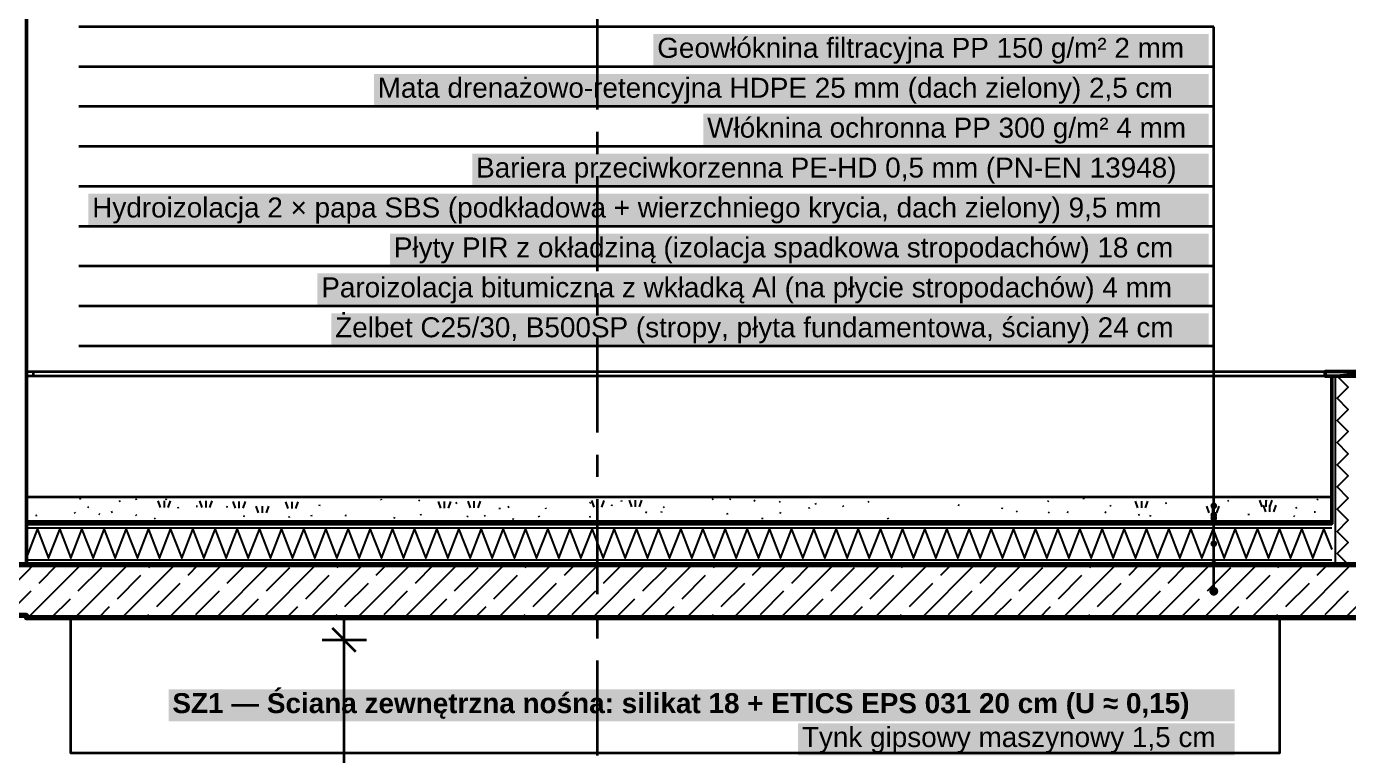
# Model space of a CAD drawing. Header units: metres. Extents: x -5.3 to 21.3, y -2 to 11.9.
# Drawn here: x 12.3 to 18.26, y 2.14 to 5.43 of the extents above; entities that cross this region are included whole.
import ezdxf

# ---------------------------------------------------------------- set-up
doc = ezdxf.new("R2010")
doc.units = ezdxf.units.M
for name, pattern in [('HYDRO_OKNA', [4.5, 1.5, -3]), ('KRESKOWA_3_1', [4, 3, -1]), ('PUNKTOWA', [10.5, 8.4, -1.05, 0, -1.05])]:
    doc.linetypes.add(name, pattern=pattern)
for name, color, linetype, lineweight in [('A-IZOL-WODNA', 5, 'Continuous', 100), ('A-KRESKOWANIE', 8, 'Continuous', 18), ('A-MASKA', 7, 'Continuous', 18), ('A-OPISY', 2, 'Continuous', 25), ('A-OSIE', 1, 'PUNKTOWA', 25), ('A-SCIANY-IZOL', 4, 'Continuous', 35), ('A-STROPY', 7, 'Continuous', 50), ('A-WARSTWY', 8, 'Continuous', 25), ('A-WIDOK', 7, 'Continuous', 25), ('A-WYMIARY', 1, 'Continuous', 25)]:
    doc.layers.add(name, color=color, linetype=linetype, lineweight=lineweight)
doc.styles.add('PL_ARIAL', font='arial.ttf')
doc.styles.add('PL_ARIAL_B', font='arialbd.ttf')

msp = doc.modelspace()

# ---------------------------------------------------------------- hatches: boundary and pattern name
at = {"layer": 'A-MASKA', "true_color": 0xffffff}
for points in [[(15.1264, 5.2477), (17.6309, 5.2477), (17.6309, 5.3925), (15.1264, 5.3925)], [(13.8662, 5.0677), (17.6309, 5.0677), (17.6309, 5.2125), (13.8662, 5.2125)], [(15.3517, 4.8877), (17.6309, 4.8877), (17.6309, 5.0325), (15.3517, 5.0325)], [(14.3099, 4.7077), (17.6309, 4.7077), (17.6309, 4.8525), (14.3099, 4.8525)], [(12.5789, 4.5277), (17.6309, 4.5277), (17.6309, 4.6725), (12.5789, 4.6725)], [(13.9388, 4.3477), (17.6309, 4.3477), (17.6309, 4.4925), (13.9388, 4.4925)], [(13.6117, 4.1677), (17.6309, 4.1677), (17.6309, 4.3125), (13.6117, 4.3125)], [(13.6744, 3.9877), (17.6309, 3.9877), (17.6309, 4.1325), (13.6744, 4.1325)], [(12.9404, 2.2932), (17.7475, 2.2932), (17.7475, 2.438), (12.9404, 2.438)], [(15.7787, 2.1402), (17.7475, 2.1402), (17.7475, 2.285), (15.7787, 2.285)]]:
    msp.add_hatch(color=7, dxfattribs=at).paths.add_polyline_path(points)
at = {"layer": 'A-OPISY', "true_color": 0x000000}
for points in [[(17.6684, 3.265), (17.6679, 3.2689), (17.6664, 3.2725), (17.664, 3.2756), (17.6609, 3.278), (17.6573, 3.2795), (17.6534, 3.28), (17.6495, 3.2795), (17.6459, 3.278), (17.6428, 3.2756), (17.6404, 3.2725), (17.6389, 3.2689), (17.6384, 3.265), (17.6389, 3.2611), (17.6404, 3.2575), (17.6428, 3.2544), (17.6459, 3.252), (17.6495, 3.2505), (17.6534, 3.25), (17.6573, 3.2505), (17.6609, 3.252), (17.664, 3.2544), (17.6664, 3.2575), (17.6679, 3.2611)], [(17.6684, 3.224), (17.6679, 3.2279), (17.6664, 3.2315), (17.664, 3.2346), (17.6609, 3.237), (17.6573, 3.2385), (17.6534, 3.239), (17.6495, 3.2385), (17.6459, 3.237), (17.6428, 3.2346), (17.6404, 3.2315), (17.6389, 3.2279), (17.6384, 3.224), (17.6389, 3.2201), (17.6404, 3.2165), (17.6428, 3.2134), (17.6459, 3.211), (17.6495, 3.2095), (17.6534, 3.209), (17.6573, 3.2095), (17.6609, 3.211), (17.664, 3.2134), (17.6664, 3.2165), (17.6679, 3.2201)], [(17.6684, 3.2105), (17.6679, 3.2144), (17.6664, 3.218), (17.664, 3.2211), (17.6609, 3.2235), (17.6573, 3.225), (17.6534, 3.2255), (17.6495, 3.225), (17.6459, 3.2235), (17.6428, 3.2211), (17.6404, 3.218), (17.6389, 3.2144), (17.6384, 3.2105), (17.6389, 3.2066), (17.6404, 3.203), (17.6428, 3.1999), (17.6459, 3.1975), (17.6495, 3.196), (17.6534, 3.1955), (17.6573, 3.196), (17.6609, 3.1975), (17.664, 3.1999), (17.6664, 3.203), (17.6679, 3.2066)], [(17.6684, 3.196), (17.6679, 3.1999), (17.6664, 3.2035), (17.664, 3.2066), (17.6609, 3.209), (17.6573, 3.2105), (17.6534, 3.211), (17.6495, 3.2105), (17.6459, 3.209), (17.6428, 3.2066), (17.6404, 3.2035), (17.6389, 3.1999), (17.6384, 3.196), (17.6389, 3.1921), (17.6404, 3.1885), (17.6428, 3.1854), (17.6459, 3.183), (17.6495, 3.1815), (17.6534, 3.181), (17.6573, 3.1815), (17.6609, 3.183), (17.664, 3.1854), (17.6664, 3.1885), (17.6679, 3.1921)], [(17.6684, 3.1938), (17.6679, 3.1976), (17.6664, 3.2013), (17.664, 3.2044), (17.6609, 3.2067), (17.6573, 3.2082), (17.6534, 3.2088), (17.6495, 3.2082), (17.6459, 3.2067), (17.6428, 3.2044), (17.6404, 3.2013), (17.6389, 3.1976), (17.6384, 3.1938), (17.6389, 3.1899), (17.6404, 3.1863), (17.6428, 3.1831), (17.6459, 3.1808), (17.6495, 3.1793), (17.6534, 3.1788), (17.6573, 3.1793), (17.6609, 3.1808), (17.664, 3.1831), (17.6664, 3.1863), (17.6679, 3.1899)], [(17.6684, 3.1888), (17.6679, 3.1926), (17.6664, 3.1963), (17.664, 3.1994), (17.6609, 3.2017), (17.6573, 3.2032), (17.6534, 3.2038), (17.6495, 3.2032), (17.6459, 3.2017), (17.6428, 3.1994), (17.6404, 3.1963), (17.6389, 3.1926), (17.6384, 3.1888), (17.6389, 3.1849), (17.6404, 3.1813), (17.6428, 3.1781), (17.6459, 3.1758), (17.6495, 3.1743), (17.6534, 3.1738), (17.6573, 3.1743), (17.6609, 3.1758), (17.664, 3.1781), (17.6664, 3.1813), (17.6679, 3.1849)], [(17.6684, 3.094), (17.6679, 3.0979), (17.6664, 3.1015), (17.664, 3.1046), (17.6609, 3.107), (17.6573, 3.1085), (17.6534, 3.109), (17.6495, 3.1085), (17.6459, 3.107), (17.6428, 3.1046), (17.6404, 3.1015), (17.6389, 3.0979), (17.6384, 3.094), (17.6389, 3.0901), (17.6404, 3.0865), (17.6428, 3.0834), (17.6459, 3.081), (17.6495, 3.0795), (17.6534, 3.079), (17.6573, 3.0795), (17.6609, 3.081), (17.664, 3.0834), (17.6664, 3.0865), (17.6679, 3.0901)], [(17.6684, 3.002), (17.6679, 3.0059), (17.6664, 3.0095), (17.664, 3.0126), (17.6609, 3.015), (17.6573, 3.0165), (17.6534, 3.017), (17.6495, 3.0165), (17.6459, 3.015), (17.6428, 3.0126), (17.6404, 3.0095), (17.6389, 3.0059), (17.6384, 3.002), (17.6389, 2.9981), (17.6404, 2.9945), (17.6428, 2.9914), (17.6459, 2.989), (17.6495, 2.9875), (17.6534, 2.987), (17.6573, 2.9875), (17.6609, 2.989), (17.664, 2.9914), (17.6664, 2.9945), (17.6679, 2.9981)], [(17.6734, 2.88), (17.6727, 2.8852), (17.6707, 2.89), (17.6676, 2.8941), (17.6634, 2.8973), (17.6586, 2.8993), (17.6534, 2.9), (17.6482, 2.8993), (17.6434, 2.8973), (17.6393, 2.8941), (17.6361, 2.89), (17.6341, 2.8852), (17.6334, 2.88), (17.6341, 2.8748), (17.6361, 2.87), (17.6393, 2.8659), (17.6434, 2.8627), (17.6482, 2.8607), (17.6534, 2.86), (17.6586, 2.8607), (17.6634, 2.8627), (17.6676, 2.8659), (17.6707, 2.87), (17.6727, 2.8748)]]:
    msp.add_hatch(color=7, dxfattribs=at).paths.add_polyline_path(points)

# ---------------------------------------------------------------- linework, layer by layer
at = {"layer": 'A-IZOL-WODNA', "lineweight": 100, "ltscale": 0.05, "true_color": 0x000000}
msp.add_lwpolyline([(12.3, 3.1888), (18.185, 3.1888)], dxfattribs=at)
at = {"layer": 'A-IZOL-WODNA', "linetype": 'HYDRO_OKNA', "lineweight": 50, "ltscale": 0.05, "true_color": 0xffffff, "flags": 128}
msp.add_lwpolyline([(12.3, 3.1888), (18.185, 3.1888)], dxfattribs=at)
at = {"layer": 'A-IZOL-WODNA', "linetype": 'KRESKOWA_3_1', "lineweight": 35, "ltscale": 0.05, "flags": 128}
msp.add_lwpolyline([(12.3, 3.002), (18.185, 3.002)], dxfattribs=at)
at = {"layer": 'A-KRESKOWANIE', "lineweight": 25, "ltscale": 0.05}
for points in [[(18.1625, 3.85), (18.1625, 3.85), (18.3745, 3.87)], [(18.2025, 3), (18.2025, 3.85)], [(18.26, 3), (18.21, 3.05), (18.26, 3.1), (18.21, 3.15), (18.26, 3.2), (18.21, 3.25), (18.26, 3.3), (18.21, 3.35), (18.26, 3.4), (18.21, 3.45), (18.26, 3.5), (18.21, 3.55), (18.26, 3.6), (18.21, 3.65), (18.26, 3.7), (18.21, 3.75), (18.26, 3.8), (18.21, 3.85), (18.21, 3.85)], [(12.5393, 3.2972), (12.5448, 3.2996)], [(12.7183, 3.2855), (12.7241, 3.287)], [(12.7967, 3.2907), (12.795, 3.2965)], [(12.9041, 3.2568), (12.8936, 3.2868)], [(12.9216, 3.2568), (12.9216, 3.2868)], [(12.9301, 3.2918), (12.9319, 3.2975)], [(12.9391, 3.2568), (12.9496, 3.2868)], [(13.092, 3.2572), (13.0815, 3.2872)], [(13.1095, 3.2572), (13.1095, 3.2872)], [(13.127, 3.2572), (13.1375, 3.2872)], [(13.242, 3.2538), (13.2315, 3.2838)], [(13.2595, 3.2538), (13.2595, 3.2838)], [(13.277, 3.2538), (13.2875, 3.2838)], [(13.4799, 3.2533), (13.4694, 3.2833)], [(13.4974, 3.2533), (13.4974, 3.2833)], [(13.5149, 3.2533), (13.5254, 3.2833)], [(13.9013, 3.2899), (13.8987, 3.2953)], [(14.0694, 3.2873), (14.0732, 3.2919)], [(14.1677, 3.2547), (14.1572, 3.2847)], [(14.1852, 3.2547), (14.1852, 3.2847)], [(14.2027, 3.2547), (14.2132, 3.2847)], [(14.2364, 3.276), (14.2414, 3.2794)], [(14.3017, 3.2566), (14.2912, 3.2866)], [(14.3192, 3.2566), (14.3192, 3.2866)], [(14.3367, 3.2566), (14.3472, 3.2866)], [(14.8404, 3.2766), (14.8436, 3.2817)], [(14.8592, 3.2595), (14.8487, 3.2895)], [(14.8767, 3.2595), (14.8767, 3.2895)], [(14.8942, 3.2595), (14.9047, 3.2895)], [(14.9825, 3.2841), (14.9841, 3.2899)], [(15.0291, 3.2599), (15.0186, 3.2899)], [(15.0466, 3.2599), (15.0466, 3.2899)], [(15.0641, 3.2599), (15.0746, 3.2899)], [(15.3923, 3.2943), (15.398, 3.2962)], [(15.4711, 3.2928), (15.4749, 3.2974)], [(15.5849, 3.2862), (15.5794, 3.2886)], [(15.6991, 3.2793), (15.6951, 3.2839)], [(16.0949, 3.2811), (16.0988, 3.2857)], [(16.9044, 3.2846), (16.9085, 3.289)], [(17.0681, 3.2952), (17.0675, 3.3012)], [(17.3112, 3.2566), (17.3007, 3.2866)], [(17.3287, 3.2566), (17.3287, 3.2866)], [(17.3462, 3.2566), (17.3567, 3.2866)], [(17.7164, 3.2859), (17.721, 3.2898)], [(17.8718, 3.2611), (17.8613, 3.2911)], [(17.8939, 3.2849), (17.8891, 3.2884)], [(17.8893, 3.2611), (17.8893, 3.2911)], [(17.9068, 3.2611), (17.9173, 3.2911)], [(18.1197, 3.2919), (18.1225, 3.2972)], [(12.342, 3.2211), (12.3479, 3.2223)], [(12.5195, 3.2301), (12.5163, 3.2352)], [(12.5772, 3.2582), (12.5817, 3.2622)], [(12.6314, 3.2253), (12.6257, 3.2274)], [(12.6824, 3.2371), (12.6878, 3.2398)], [(12.7957, 3.2195), (12.7936, 3.2251)], [(12.9852, 3.2528), (12.9833, 3.2584)], [(13.0657, 3.2631), (13.0717, 3.2634)], [(13.2084, 3.2588), (13.2025, 3.2599)], [(13.3465, 3.2335), (13.336, 3.2635)], [(13.364, 3.2335), (13.364, 3.2635)], [(13.3815, 3.2335), (13.392, 3.2635)], [(13.5873, 3.2172), (13.5855, 3.223)], [(13.6213, 3.2657), (13.6224, 3.2716)], [(13.7436, 3.2205), (13.7376, 3.221)], [(14.0797, 3.2219), (14.0784, 3.2278)], [(14.2868, 3.2151), (14.2902, 3.22)], [(14.365, 3.2189), (14.3695, 3.223)], [(14.434, 3.2506), (14.4349, 3.2565)], [(14.4708, 3.2593), (14.4758, 3.2625)], [(14.6128, 3.2145), (14.6098, 3.2197)], [(14.643, 3.2509), (14.6415, 3.2567)], [(14.9394, 3.265), (14.9406, 3.2709)], [(15.0972, 3.2341), (15.0915, 3.2358)], [(15.1645, 3.234), (15.1638, 3.24)], [(15.1722, 3.258), (15.1771, 3.2614)], [(15.4618, 3.2262), (15.46, 3.232)], [(15.6976, 3.2311), (15.7009, 3.2361)], [(15.8307, 3.2519), (15.8289, 3.2576)], [(15.8604, 3.2714), (15.8583, 3.277)], [(15.9841, 3.26), (15.9811, 3.2652)], [(16.5061, 3.2658), (16.5007, 3.2683)], [(16.6995, 3.2511), (16.7003, 3.257)], [(16.7636, 3.2383), (16.7677, 3.2427)], [(16.9122, 3.2325), (16.9078, 3.2366)], [(16.998, 3.2352), (16.992, 3.2359)], [(17.1682, 3.2341), (17.1628, 3.2368)], [(17.1894, 3.2614), (17.1862, 3.2665)], [(17.3141, 3.2244), (17.3198, 3.2262)], [(17.367, 3.2173), (17.3697, 3.2226)], [(17.4359, 3.2776), (17.4419, 3.2779)], [(17.632, 3.2336), (17.6215, 3.2636)], [(17.6495, 3.2336), (17.6495, 3.2636)], [(17.667, 3.2336), (17.6775, 3.2636)], [(17.8111, 3.2228), (17.8115, 3.2288)], [(17.8886, 3.2377), (17.8781, 3.2677)], [(17.9061, 3.2377), (17.9061, 3.2677)], [(17.9236, 3.2377), (17.9341, 3.2677)], [(18.0193, 3.2176), (18.0137, 3.2198)], [(18.0232, 3.2556), (18.0287, 3.258)], [(18.1067, 3.2373), (18.1127, 3.2378)], [(12.3, 3.1665), (18.185, 3.1665)], [(12.881, 3.2048), (12.8772, 3.2094)], [(13.285, 3.2168), (13.2791, 3.218)], [(13.4853, 3.2113), (13.4848, 3.2173)], [(13.9582, 3.2083), (13.9605, 3.2138)], [(14.4943, 3.2037), (14.4954, 3.2096)], [(14.8391, 3.2149), (14.8445, 3.2176)], [(15.6192, 3.2055), (15.6188, 3.2115)], [(16.1871, 3.2052), (16.1844, 3.2106)], [(12.3, 3.029), (12.35, 3.159), (12.4, 3.029), (12.45, 3.159), (12.5, 3.029), (12.55, 3.159), (12.6, 3.029), (12.65, 3.159), (12.7, 3.029), (12.75, 3.159), (12.8, 3.029), (12.85, 3.159), (12.9, 3.029), (12.95, 3.159), (13, 3.029), (13.05, 3.159), (13.1, 3.029), (13.15, 3.159), (13.2, 3.029), (13.25, 3.159), (13.3, 3.029), (13.35, 3.159), (13.4, 3.029), (13.45, 3.159), (13.5, 3.029), (13.55, 3.159), (13.6, 3.029), (13.65, 3.159), (13.7, 3.029), (13.75, 3.159), (13.8, 3.029), (13.85, 3.159), (13.9, 3.029), (13.95, 3.159), (14, 3.029), (14.05, 3.159), (14.1, 3.029), (14.15, 3.159), (14.2, 3.029), (14.25, 3.159), (14.3, 3.029), (14.35, 3.159), (14.4, 3.029), (14.45, 3.159), (14.5, 3.029), (14.55, 3.159), (14.6, 3.029), (14.65, 3.159), (14.7, 3.029), (14.75, 3.159), (14.8, 3.029), (14.85, 3.159), (14.9, 3.029), (14.95, 3.159), (15, 3.029), (15.05, 3.159), (15.1, 3.029), (15.15, 3.159), (15.2, 3.029), (15.25, 3.159), (15.3, 3.029), (15.35, 3.159), (15.4, 3.029), (15.45, 3.159), (15.5, 3.029), (15.55, 3.159), (15.6, 3.029), (15.65, 3.159), (15.7, 3.029), (15.75, 3.159), (15.8, 3.029), (15.85, 3.159), (15.9, 3.029), (15.95, 3.159), (16, 3.029), (16.05, 3.159), (16.1, 3.029), (16.15, 3.159), (16.2, 3.029), (16.25, 3.159), (16.3, 3.029), (16.35, 3.159), (16.4, 3.029), (16.45, 3.159), (16.5, 3.029), (16.55, 3.159), (16.6, 3.029), (16.65, 3.159), (16.7, 3.029), (16.75, 3.159), (16.8, 3.029), (16.85, 3.159), (16.9, 3.029), (16.95, 3.159), (17, 3.029), (17.05, 3.159), (17.1, 3.029), (17.15, 3.159), (17.2, 3.029), (17.25, 3.159), (17.3, 3.029), (17.35, 3.159), (17.4, 3.029), (17.45, 3.159), (17.5, 3.029), (17.55, 3.159), (17.6, 3.029), (17.65, 3.159), (17.7, 3.029), (17.75, 3.159), (17.8, 3.029), (17.85, 3.159), (17.9, 3.029), (17.95, 3.159), (18, 3.029), (18.05, 3.159), (18.1, 3.029), (18.15, 3.159), (18.185, 3.068)], [(12.3, 3.0215), (18.185, 3.0215)], [(12.3, 2.9662), (12.3338, 3)], [(12.3059, 2.76), (12.5459, 3)], [(12.3567, 2.9168), (12.4399, 3)], [(12.5181, 2.76), (12.7581, 3)], [(12.5335, 2.8815), (12.6395, 2.9875)], [(12.7302, 2.76), (12.9702, 3)], [(12.8517, 2.9875), (12.8641, 3)], [(12.9423, 2.76), (13.1823, 3)], [(13.0284, 2.9522), (13.0763, 3)], [(13.1545, 2.76), (13.3945, 3)], [(13.2052, 2.9168), (13.2884, 3)], [(13.3666, 2.76), (13.6066, 3)], [(13.382, 2.8815), (13.4881, 2.9875)], [(13.5787, 2.76), (13.8187, 3)], [(13.7002, 2.9875), (13.7127, 3)], [(13.7909, 2.76), (14.0309, 3)], [(13.877, 2.9522), (13.9248, 3)], [(14.003, 2.76), (14.243, 3)], [(14.0537, 2.9168), (14.1369, 3)], [(14.2151, 2.76), (14.4551, 3)], [(14.2305, 2.8815), (14.3366, 2.9875)], [(14.4273, 2.76), (14.6673, 3)], [(14.5487, 2.9875), (14.5612, 3)], [(14.6394, 2.76), (14.8794, 3)], [(14.7255, 2.9522), (14.7733, 3)], [(14.8515, 2.76), (15.0915, 3)], [(14.9023, 2.9168), (14.9855, 3)], [(15.0637, 2.76), (15.3037, 3)], [(15.0791, 2.8815), (15.1851, 2.9875)], [(15.2758, 2.76), (15.5158, 3)], [(15.3973, 2.9875), (15.4097, 3)], [(15.4879, 2.76), (15.7279, 3)], [(15.574, 2.9522), (15.6219, 3)], [(15.7001, 2.76), (15.9401, 3)], [(15.7508, 2.9168), (15.834, 3)], [(15.9122, 2.76), (16.1522, 3)], [(15.9276, 2.8815), (16.0336, 2.9875)], [(16.1243, 2.76), (16.3643, 3)], [(16.2458, 2.9875), (16.2583, 3)], [(16.3365, 2.76), (16.5765, 3)], [(16.4226, 2.9522), (16.4704, 3)], [(16.5486, 2.76), (16.7886, 3)], [(16.5993, 2.9168), (16.6825, 3)], [(16.7607, 2.76), (17.0007, 3)], [(16.7761, 2.8815), (16.8822, 2.9875)], [(16.9728, 2.76), (17.2128, 3)], [(17.0943, 2.9875), (17.1068, 3)], [(17.185, 2.76), (17.425, 3)], [(17.2711, 2.9522), (17.3189, 3)], [(17.3971, 2.76), (17.6371, 3)], [(17.4479, 2.9168), (17.531, 3)], [(17.6092, 2.76), (17.8492, 3)], [(17.6246, 2.8815), (17.7307, 2.9875)], [(17.8214, 2.76), (18.0614, 3)], [(17.9428, 2.9875), (17.9553, 3)], [(18.0335, 2.76), (18.2735, 3)], [(18.1196, 2.9522), (18.1674, 3)], [(12.1138, 2.78), (12.3, 2.9662)], [(12.7102, 2.8461), (12.8163, 2.9522)], [(13.5588, 2.8461), (13.6648, 2.9522)], [(14.4073, 2.8461), (14.5134, 2.9522)], [(15.2558, 2.8461), (15.3619, 2.9522)], [(16.1044, 2.8461), (16.2104, 2.9522)], [(16.9529, 2.8461), (17.059, 2.9522)], [(17.8014, 2.8461), (17.9075, 2.9522)], [(18.2456, 2.76), (18.465, 2.9794)], [(12.3, 2.8601), (12.3213, 2.8815)], [(12.887, 2.8107), (12.9931, 2.9168)], [(13.0638, 2.7754), (13.1699, 2.8815)], [(13.7355, 2.8107), (13.8416, 2.9168)], [(13.9123, 2.7754), (14.0184, 2.8815)], [(14.5841, 2.8107), (14.6901, 2.9168)], [(14.7609, 2.7754), (14.8669, 2.8815)], [(15.4326, 2.8107), (15.5387, 2.9168)], [(15.6094, 2.7754), (15.7154, 2.8815)], [(16.2811, 2.8107), (16.3872, 2.9168)], [(16.4579, 2.7754), (16.564, 2.8815)], [(17.1297, 2.8107), (17.2357, 2.9168)], [(17.3064, 2.7754), (17.4125, 2.8815)], [(17.9782, 2.8107), (18.0843, 2.9168)], [(18.155, 2.7754), (18.261, 2.8815)], [(12.2199, 2.78), (12.3, 2.8601)], [(12.412, 2.76), (12.4981, 2.8461)], [(12.6241, 2.76), (12.6749, 2.8107)], [(13.2605, 2.76), (13.3466, 2.8461)], [(13.4727, 2.76), (13.5234, 2.8107)], [(14.1091, 2.76), (14.1952, 2.8461)], [(14.3212, 2.76), (14.3719, 2.8107)], [(14.9576, 2.76), (15.0437, 2.8461)], [(15.1697, 2.76), (15.2205, 2.8107)], [(15.8061, 2.76), (15.8922, 2.8461)], [(16.0183, 2.76), (16.069, 2.8107)], [(16.6546, 2.76), (16.7408, 2.8461)], [(16.8668, 2.76), (16.9175, 2.8107)], [(17.5032, 2.76), (17.5893, 2.8461)], [(17.7153, 2.76), (17.7661, 2.8107)], [(12.8363, 2.76), (12.8517, 2.7754)], [(13.6848, 2.76), (13.7002, 2.7754)], [(14.5333, 2.76), (14.5487, 2.7754)], [(15.3819, 2.76), (15.3973, 2.7754)], [(16.2304, 2.76), (16.2458, 2.7754)], [(17.0789, 2.76), (17.0943, 2.7754)], [(17.9274, 2.76), (17.9428, 2.7754)]]:
    msp.add_lwpolyline(points, dxfattribs=at)
at = {"layer": 'A-OPISY', "lineweight": 35, "ltscale": 0.05}
for points in [[(17.6534, 5.425), (12.5364, 5.425)], [(17.6534, 3.805), (17.6534, 5.425)], [(17.6534, 5.245), (12.5364, 5.245)], [(17.6534, 5.065), (12.5364, 5.065)], [(17.6534, 4.885), (12.5364, 4.885)], [(17.6534, 4.705), (12.5364, 4.705)], [(17.6534, 4.525), (12.5364, 4.525)], [(17.6534, 4.345), (12.5364, 4.345)], [(17.6534, 4.165), (12.5364, 4.165)], [(17.6534, 3.985), (12.5364, 3.985)], [(17.6534, 2.88), (17.6534, 3.805)]]:
    msp.add_lwpolyline(points, dxfattribs=at)
at = {"layer": 'A-OSIE', "linetype": 'PUNKTOWA', "lineweight": 35, "ltscale": 0.050945, "flags": 128}
msp.add_lwpolyline([(14.875, -1.5002), (14.875, 10.696)], dxfattribs=at)
at = {"layer": 'A-SCIANY-IZOL', "lineweight": 50, "ltscale": 0.05}
msp.add_lwpolyline([(12.09, 6.15), (12.09, 6.15), (12.09, 6.15), (12.3, 6.15), (12.3, 6.15), (12.3, 6.15), (12.3, 6.15), (12.3, 3), (12.3, 3), (12.3, 3), (12.3, 3), (12.3, 3), (12.09, 3), (12.09, 3), (12.09, 3), (12.09, 3), (12.09, 6.15)], close=True, dxfattribs=at)
for points in [[(18.285, 3), (18.185, 3), (18.185, 3), (18.185, 3), (18.185, 3.004), (18.185, 3.004), (18.185, 3.004), (18.185, 3.004), (18.185, 3.004), (18.185, 3.004), (18.185, 3.004), (18.185, 3.004), (18.185, 3.004), (18.185, 3.004), (18.185, 3.004), (18.185, 3.004), (18.185, 3.004), (18.185, 3.004), (18.185, 3.004), (18.185, 3.004), (18.185, 3.004), (12.3, 3.004), (12.3, 3.004), (12.3, 3.004), (12.3, 3.184), (12.3, 3.184), (12.3, 3.184), (18.185, 3.184), (18.185, 3.184), (18.185, 3.184), (18.185, 3.184), (18.185, 3.184), (18.185, 3.184), (18.185, 3.184), (18.185, 3.184), (18.185, 3.184), (18.185, 3.184), (18.185, 3.184), (18.185, 3.184), (18.185, 3.184), (18.185, 3.184), (18.185, 3.184), (18.185, 3.184), (18.185, 3.184), (18.185, 3.85), (18.185, 3.85), (18.185, 3.85), (18.285, 3.85)], [(18.465, 3.85), (18.155, 3.85), (18.155, 3.85), (18.155, 3.85), (18.155, 3.87), (18.155, 3.87), (18.155, 3.87), (18.7, 3.87)]]:
    msp.add_lwpolyline(points, dxfattribs=at)
at = {"layer": 'A-STROPY', "lineweight": 70, "ltscale": 0.05}
for points in [[(11.895, 3), (18.465, 3)], [(18.465, 2.76), (12.3, 2.76), (12.3, 2.76), (12.3, 2.76), (12.3, 2.77), (12.3, 2.77), (12.3, 2.77), (12.3, 2.77), (12.3, 2.77), (12.3, 2.77), (12.3, 2.77), (12.3, 2.77), (12.3, 2.77), (12.3, 2.77), (12.3, 2.77), (12.3, 2.77), (12.3, 2.77), (12.3, 2.77), (12.3, 2.77), (12.3, 2.77), (12.3, 2.77), (12.22, 2.77)]]:
    msp.add_lwpolyline(points, dxfattribs=at)
at = {"layer": 'A-WARSTWY', "lineweight": 35, "ltscale": 0.05}
msp.add_lwpolyline([(12.3, 3.305), (12.3, 3.305), (12.3, 3.305), (18.185, 3.305), (18.185, 3.305), (18.185, 3.305), (18.185, 3.1935), (18.185, 3.1935), (18.185, 3.1935), (12.3, 3.1935), (12.3, 3.1935), (12.3, 3.1935)], close=True, dxfattribs=at)
at = {"layer": 'A-WIDOK', "lineweight": 35, "ltscale": 0.05}
for points in [[(12.3004, 3.87), (12.33, 3.87), (12.33, 3.85), (12.3004, 3.85)], [(12.3304, 3.87), (18.1546, 3.87)], [(18.1546, 3.85), (12.3304, 3.85)], [(17.95, 2.7596), (17.95, 2.15), (12.5, 2.15), (12.5, 2.7596)]]:
    msp.add_lwpolyline(points, dxfattribs=at)
at = {"layer": 'A-WYMIARY', "lineweight": 35, "ltscale": 0.05}
for points in [[(13.7325, -0.2), (13.7325, 2.76)], [(13.7855, 2.607), (13.6795, 2.713)], [(13.8325, 2.66), (13.6325, 2.66)]]:
    msp.add_lwpolyline(points, dxfattribs=at)

# ---------------------------------------------------------------- texts
at = {"layer": 'A-OPISY'}
for s, style, p in [('Geowłóknina filtracyjna PP 150 g/m² 2 mm', 'PL_ARIAL', (15.1439, 5.285)), ('Mata drenażowo-retencyjna HDPE 25 mm (dach zielony) 2,5 cm', 'PL_ARIAL', (13.8837, 5.105)), ('Włóknina ochronna PP 300 g/m² 4 mm', 'PL_ARIAL', (15.3692, 4.925)), ('Bariera przeciwkorzenna PE-HD 0,5 mm (PN-EN 13948)', 'PL_ARIAL', (14.3274, 4.745)), ('Hydroizolacja 2 × papa SBS (podkładowa + wierzchniego krycia, dach zielony) 9,5 mm', 'PL_ARIAL', (12.5964, 4.565)), ('Płyty PIR z okładziną (izolacja spadkowa stropodachów) 18 cm', 'PL_ARIAL', (13.9563, 4.385)), ('Paroizolacja bitumiczna z wkładką Al (na płycie stropodachów) 4 mm', 'PL_ARIAL', (13.6292, 4.205)), ('Żelbet C25/30, B500SP (stropy, płyta fundamentowa, ściany) 24 cm', 'PL_ARIAL', (13.6919, 4.025)), ('SZ1 — Ściana zewnętrzna nośna: silikat 18 + ETICS EPS 031 20 cm (U ≈ 0,15)', 'PL_ARIAL_B', (12.9579, 2.3305)), ('Tynk gipsowy maszynowy 1,5 cm', 'PL_ARIAL', (15.7962, 2.1775))]:
    msp.add_text(s, height=0.09, dxfattribs=dict(at, style=style)).set_placement(p)

doc.saveas('drawing.dxf')
